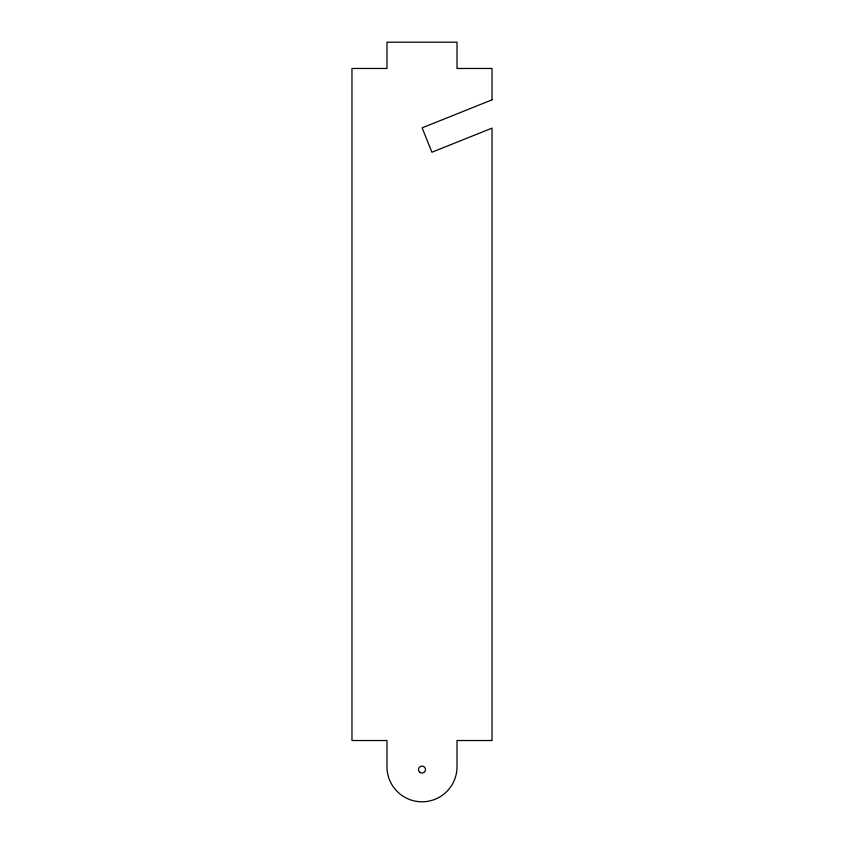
<?xml version="1.0" encoding="UTF-8"?>
<svg xmlns="http://www.w3.org/2000/svg" width="844" height="844" viewBox="0 0 844 844"><rect width="100%" height="100%" fill="white"/><g stroke="black" fill="none" stroke-linecap="round" stroke-linejoin="round"><path stroke-width="1.27" d="M492.031 99.835L422.137 127.845L431.906 152.226L492.031 128.13L492.031 740.526L457.015 740.526L457.015 766.785A35.015 35.015 0 0 1 422 801.8A35.015 35.015 0 0 1 386.985 766.785L386.985 740.526L351.969 740.526L351.969 68.459L386.985 68.459L386.985 42.2L457.015 42.2L457.015 68.459L492.031 68.459L492.031 99.835M419.7 772.228A3.503 3.503 0 0 0 425.439 770.255A3.503 3.503 0 0 0 420.861 766.278A3.503 3.503 0 0 0 419.7 772.228"/></g></svg>
